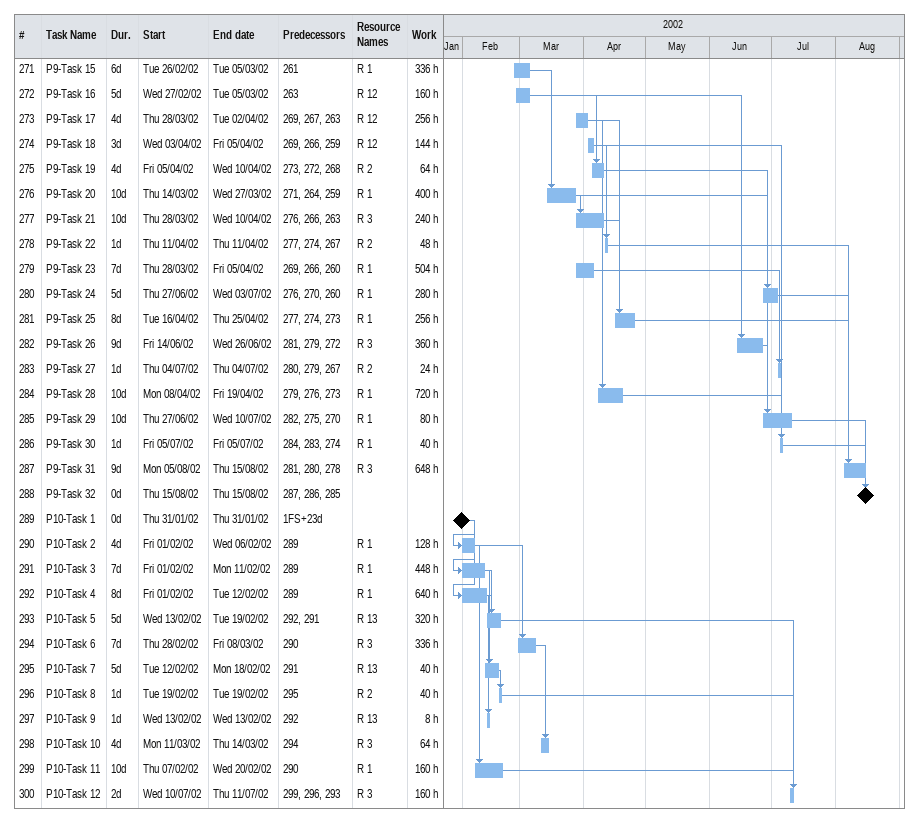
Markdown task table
| ID | Task | Duration | Start | Finish | Predecessors | Resources | Work (h) |
|---|---|---|---|---|---|---|---|
| 271 | P9-Task 15 | 6d | 2002-02-26 | 2002-03-05 | 261 | R 1 | 336 |
| 272 | P9-Task 16 | 5d | 2002-02-27 | 2002-03-05 | 263 | R 12 | 160 |
| 273 | P9-Task 17 | 4d | 2002-03-28 | 2002-04-02 | 269, 267, 263 | R 12 | 256 |
| 274 | P9-Task 18 | 3d | 2002-04-03 | 2002-04-05 | 269, 266, 259 | R 12 | 144 |
| 275 | P9-Task 19 | 4d | 2002-04-05 | 2002-04-10 | 273, 272, 268 | R 2 | 64 |
| 276 | P9-Task 20 | 10d | 2002-03-14 | 2002-03-27 | 271, 264, 259 | R 1 | 400 |
| 277 | P9-Task 21 | 10d | 2002-03-28 | 2002-04-10 | 276, 266, 263 | R 3 | 240 |
| 278 | P9-Task 22 | 1d | 2002-04-11 | 2002-04-11 | 277, 274, 267 | R 2 | 48 |
| 279 | P9-Task 23 | 7d | 2002-03-28 | 2002-04-05 | 269, 266, 260 | R 1 | 504 |
| 280 | P9-Task 24 | 5d | 2002-06-27 | 2002-07-03 | 276, 270, 260 | R 1 | 280 |
| 281 | P9-Task 25 | 8d | 2002-04-16 | 2002-04-25 | 277, 274, 273 | R 1 | 256 |
| 282 | P9-Task 26 | 9d | 2002-06-14 | 2002-06-26 | 281, 279, 272 | R 3 | 360 |
| 283 | P9-Task 27 | 1d | 2002-07-04 | 2002-07-04 | 280, 279, 267 | R 2 | 24 |
| 284 | P9-Task 28 | 10d | 2002-04-08 | 2002-04-19 | 279, 276, 273 | R 1 | 720 |
| 285 | P9-Task 29 | 10d | 2002-06-27 | 2002-07-10 | 282, 275, 270 | R 1 | 80 |
| 286 | P9-Task 30 | 1d | 2002-07-05 | 2002-07-05 | 284, 283, 274 | R 1 | 40 |
| 287 | P9-Task 31 | 9d | 2002-08-05 | 2002-08-15 | 281, 280, 278 | R 3 | 648 |
| 288 | P9-Task 32 | 0d | 2002-08-15 | 2002-08-15 | 287, 286, 285 |  |  |
| 289 | P10-Task 1 | 0d | 2002-01-31 | 2002-01-31 | 1FS+23d |  |  |
| 290 | P10-Task 2 | 4d | 2002-02-01 | 2002-02-06 | 289 | R 1 | 128 |
| 291 | P10-Task 3 | 7d | 2002-02-01 | 2002-02-11 | 289 | R 1 | 448 |
| 292 | P10-Task 4 | 8d | 2002-02-01 | 2002-02-12 | 289 | R 1 | 640 |
| 293 | P10-Task 5 | 5d | 2002-02-13 | 2002-02-19 | 292, 291 | R 13 | 320 |
| 294 | P10-Task 6 | 7d | 2002-02-28 | 2002-03-08 | 290 | R 3 | 336 |
| 295 | P10-Task 7 | 5d | 2002-02-12 | 2002-02-18 | 291 | R 13 | 40 |
| 296 | P10-Task 8 | 1d | 2002-02-19 | 2002-02-19 | 295 | R 2 | 40 |
| 297 | P10-Task 9 | 1d | 2002-02-13 | 2002-02-13 | 292 | R 13 | 8 |
| 298 | P10-Task 10 | 4d | 2002-03-11 | 2002-03-14 | 294 | R 3 | 64 |
| 299 | P10-Task 11 | 10d | 2002-02-07 | 2002-02-20 | 290 | R 1 | 160 |
| 300 | P10-Task 12 | 2d | 2002-07-10 | 2002-07-11 | 299, 296, 293 | R 3 | 160 |
